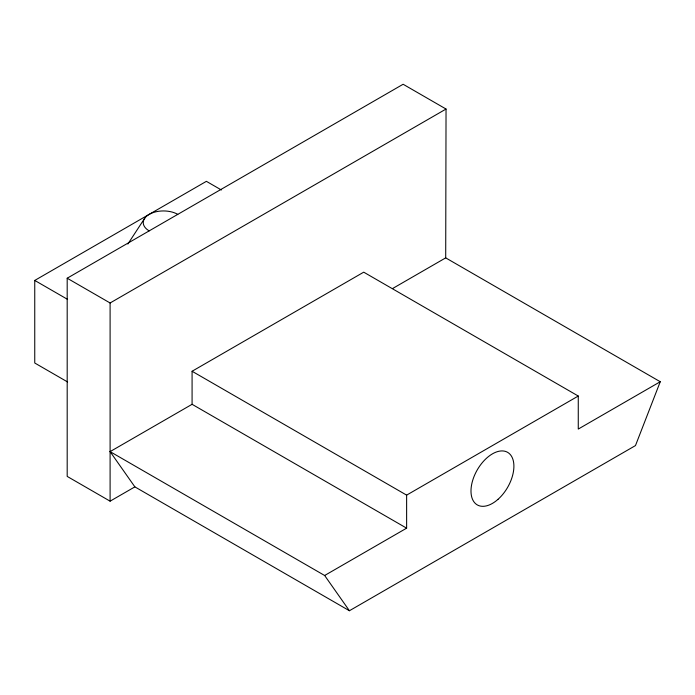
<?xml version="1.0" encoding="UTF-8"?>
<svg xmlns="http://www.w3.org/2000/svg" width="695" height="695" viewBox="0 0 695 695"><rect width="100%" height="100%" fill="white"/><g stroke="black" fill="none" stroke-linecap="round" stroke-linejoin="round"><path stroke-width="1.04" d="M445.703 257.871L446.042 109.037L403.126 84.26L67.189 278.217L67.189 476.405L110.097 501.173L134.873 486.874L349.42 610.74L635.473 445.582L660.25 381.737L445.703 257.871L392.597 288.529M127.854 244.041L144.786 218.152M67.58 381.963L34.75 363.007L34.75 280.433L206.389 181.334L221.392 189.996M67.189 278.217L110.097 302.985L446.042 109.037M134.873 486.874L110.097 451.628L192.081 404.299L192.081 371.26L363.72 272.171L578.266 396.037L578.266 429.067L660.25 381.737M192.081 371.26L406.627 495.127L578.266 396.037M110.097 451.628L324.643 575.495L406.627 528.165L406.627 495.127M34.75 280.433L67.58 299.38M192.081 404.299L406.627 528.165M324.643 575.495L349.42 610.74M110.097 302.985L110.097 501.173M149.173 230.879A20.225 11.676 0 0 1 149.173 214.364A20.225 11.676 0 0 1 177.781 214.364M498.002 499.34A30.345 17.514 -60 0 0 507.619 452.341A30.345 17.514 -60 0 0 471.723 484.172A30.345 17.514 -60 0 0 498.002 499.34"/></g></svg>
